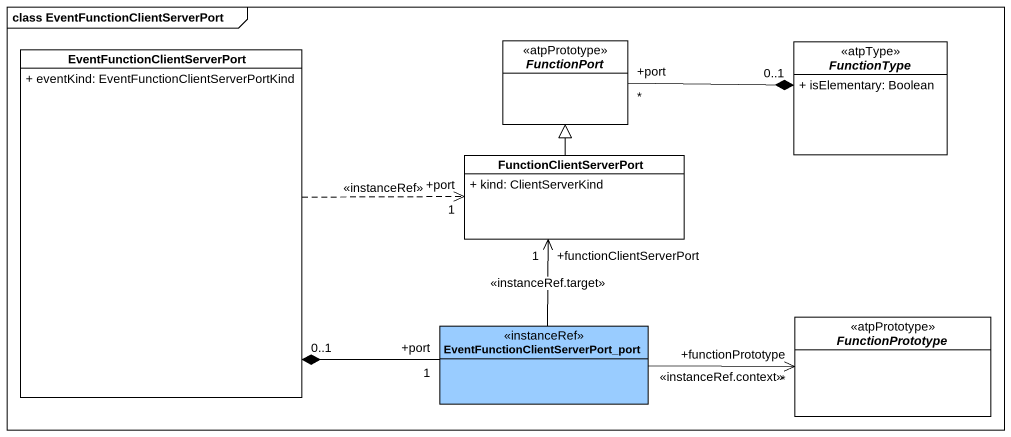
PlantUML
@startuml
mainframe class EventFunctionClientServerPort
hide circle
hide empty members
skinparam classAttributeIconSize 0
class "EventFunctionClientServerPort" as EventFunctionClientServerPor {
  + eventKind: EventFunctionClientServerPortKind
}
abstract class FunctionPort <<atpPrototype>>
abstract class FunctionType <<atpType>> {
  + isElementary: Boolean
}
class FunctionClientServerPort {
  + kind: ClientServerKind
}
class "EventFunctionClientServerPort_port" as EventFunctionClientServerPor_2 <<instanceRef>> #99CCFF
abstract class FunctionPrototype <<atpPrototype>>
EventFunctionClientServerPor .right.> "+port\n1" FunctionClientServerPort : <<instanceRef>>
FunctionType "0..1" *-left- "+port\n*" FunctionPort
FunctionClientServerPort -up-|> FunctionPort
EventFunctionClientServerPor_2 "+port\n1" -left-* "0..1" EventFunctionClientServerPor
EventFunctionClientServerPor_2 -up-> "+functionClientServerPort\n1" FunctionClientServerPort : <<instanceRef.target>>
EventFunctionClientServerPor_2 -right-> "+functionPrototype\n*" FunctionPrototype : <<instanceRef.context>>
@enduml
